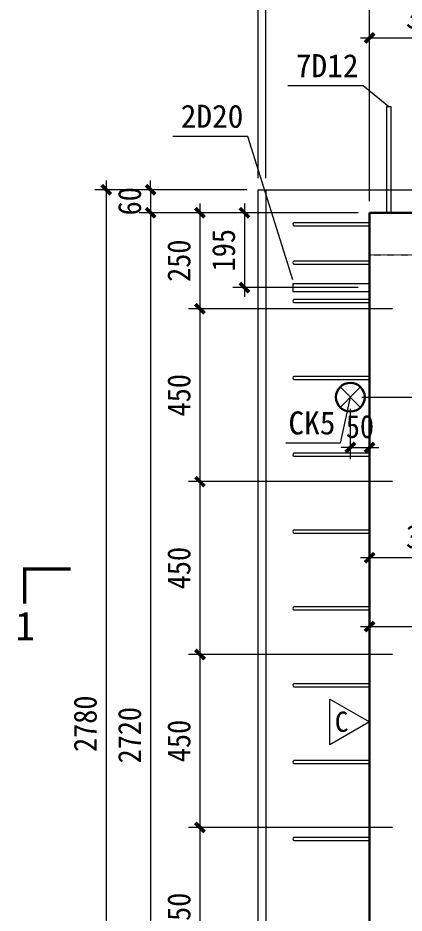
# Model space of a CAD drawing. Header units: millimetres. Extents: x 0 to 12600, y 0 to 8910.
# Drawn here: x 2799 to 3805, y 4652 to 6982 of the extents above; entities that cross this region are included whole.
import ezdxf
from ezdxf.enums import TextEntityAlignment as Align

# ---------------------------------------------------------------- set-up
doc = ezdxf.new("R2010")
doc.units = ezdxf.units.MM
doc.linetypes.add('DOT', pattern=[0.25, 0, -0.25])
doc.linetypes.add('DOTE', pattern=[2.42, 2, -0.2, 0.02, -0.2])
for name, color, linetype, lineweight in [('PUB_DIM', 7, 'Continuous', 15), ('YG-标注', 151, 'Continuous', 15), ('YZ-文字', 4, 'Continuous', 13), ('YZ-符号', 96, 'Continuous', 9), ('文字标注', 7, 'Continuous', 15), ('轮廓线', 2, 'Continuous', 13), ('轮廓线0.15', 91, 'Continuous', 15), ('轴线', 1, 'DOTE', 9)]:
    doc.layers.add(name, color=color, linetype=linetype, lineweight=lineweight)
doc.layers.add('暗柱钢筋', color=7, linetype='Continuous')
doc.layers.add('梁钢筋', color=7, linetype='Continuous')
doc.styles.add('YG-样式 2', font='simhei.ttf')
doc.styles.add('YZ-样式 2', font='simhei.ttf', dxfattribs={"width": 0.9})
doc.styles.add('图签-黑体', font='simhei.ttf')
doc.styles.add('黑体', font='simhei.ttf')
doc.dimstyles.new('YZ-30', dxfattribs={"dimscale": 30, "dimtxt": 2, "dimasz": 0.8, "dimexe": 1, "dimexo": 1, "dimgap": 0.8, "dimtad": 1, "dimdec": 0, "dimzin": 1, "dimdsep": 46, "dimtxsty": 'YZ-样式 2', "dimblk": 'ARCHTICK', "dimcen": 250, "dimdle": 0.8, "dimclrd": 151, "dimclre": 151, "dimclrt": 7, "dimazin": 0, "dimtfac": 1, "dimtdec": 0, "dimtix": 1, "dimtmove": 2, "dimatfit": 2, "dimldrblk": 'ARCHTICK', "dimfxl": 1, "dimlwd": 9, "dimlwe": 9, "dimarcsym": 0})

# ---------------------------------------------------------------- blocks, each defined once
blk = doc.blocks.new('_ArchTick')
at = {"color": 0, "linetype": 'ByBlock', "const_width": 0.4}
blk.add_lwpolyline([(-0.5, -0.5), (0.5, 0.5)], dxfattribs=at)
blk = doc.blocks.new('*D122')
at = {"layer": 'Defpoints', "color": 0, "transparency": 16777216}
for p in [(4145.8, 7083.4), (4145.8, 6555.3), (3715.5, 6475.3)]:
    blk.add_point(p, dxfattribs=at)
at = {"layer": 'YG-标注', "color": 151, "lineweight": 9, "transparency": 16777216}
for p, q in [((3715.5, 6505.3), (3715.5, 7113.4)), ((4145.8, 6585.3), (4145.8, 7113.4)), ((3691.5, 7083.4), (4169.8, 7083.4))]:
    blk.add_line(p, q, dxfattribs=at)
at = {"layer": 'YG-标注', "color": 151, "lineweight": 9, "transparency": 16777216, "xscale": 24, "yscale": 24, "zscale": 24, "rotation": 180}
blk.add_blockref('_ArchTick', (3715.5, 7083.4), dxfattribs=at)
at = {"layer": 'YG-标注', "color": 151, "lineweight": 9, "transparency": 16777216, "xscale": 24, "yscale": 24, "zscale": 24}
blk.add_blockref('_ArchTick', (4145.8, 7083.4), dxfattribs=at)
at = {"layer": 'YG-标注', "color": 7, "transparency": 16777216, "insert": (3930.6, 7137.8), "char_height": 60, "attachment_point": 5, "style": 'YZ-样式 2'}
blk.add_mtext('430', dxfattribs=at)
blk = doc.blocks.new('*D125')
at = {"layer": 'Defpoints', "color": 0, "transparency": 16777216}
for p in [(5125.5, 7212.8), (5125.5, 6835.3), (3715.5, 6475.3)]:
    blk.add_point(p, dxfattribs=at)
at = {"layer": 'YG-标注', "color": 151, "lineweight": 9, "transparency": 16777216}
for p, q in [((3715.5, 6505.3), (3715.5, 7242.8)), ((5125.5, 6865.3), (5125.5, 7242.8)), ((3691.5, 7212.8), (5149.5, 7212.8))]:
    blk.add_line(p, q, dxfattribs=at)
at = {"layer": 'YG-标注', "color": 151, "lineweight": 9, "transparency": 16777216, "xscale": 24, "yscale": 24, "zscale": 24, "rotation": 180}
blk.add_blockref('_ArchTick', (3715.5, 7212.8), dxfattribs=at)
at = {"layer": 'YG-标注', "color": 151, "lineweight": 9, "transparency": 16777216, "xscale": 24, "yscale": 24, "zscale": 24}
blk.add_blockref('_ArchTick', (5125.5, 7212.8), dxfattribs=at)
at = {"layer": 'YG-标注', "color": 7, "transparency": 16777216, "insert": (4420.5, 7267.1), "char_height": 60, "attachment_point": 5, "style": 'YZ-样式 2'}
blk.add_mtext('1410', dxfattribs=at)
blk = doc.blocks.new('*D127')
at = {"layer": 'Defpoints', "color": 0, "transparency": 16777216}
for p in [(3445.5, 7072.1), (3425.5, 6535), (3445.5, 6535)]:
    blk.add_point(p, dxfattribs=at)
at = {"layer": 'YG-标注', "color": 151, "lineweight": 9, "transparency": 16777216}
for p, q in [((3425.5, 6565), (3425.5, 7102.1)), ((3445.5, 6565), (3445.5, 7102.1)), ((3425.5, 7072.1), (3401.5, 7072.1)), ((3425.5, 7072.1), (3445.5, 7072.1)), ((3445.5, 7072.1), (3469.5, 7072.1))]:
    blk.add_line(p, q, dxfattribs=at)
at = {"layer": 'YG-标注', "color": 151, "lineweight": 9, "transparency": 16777216, "xscale": 24, "yscale": 24, "zscale": 24}
blk.add_blockref('_ArchTick', (3425.5, 7072.1), dxfattribs=at)
at = {"layer": 'YG-标注', "color": 151, "lineweight": 9, "transparency": 16777216, "xscale": 24, "yscale": 24, "zscale": 24, "rotation": 180}
blk.add_blockref('_ArchTick', (3445.5, 7072.1), dxfattribs=at)
at = {"layer": 'YG-标注', "color": 7, "transparency": 16777216, "insert": (3435.5, 7126.4), "char_height": 60, "attachment_point": 5, "style": 'YZ-样式 2'}
blk.add_mtext('20', dxfattribs=at)
blk = doc.blocks.new('*D128')
at = {"layer": 'Defpoints', "color": 0, "transparency": 16777216}
for p in [(3425.5, 6535), (3029.4, 3755.3), (3425.5, 3755.3)]:
    blk.add_point(p, dxfattribs=at)
at = {"layer": 'YG-标注', "color": 151, "lineweight": 9, "transparency": 16777216}
for p, q in [((3029.4, 6559), (3029.4, 3731.3)), ((3395.5, 6535), (2999.4, 6535)), ((3395.5, 3755.3), (2999.4, 3755.3))]:
    blk.add_line(p, q, dxfattribs=at)
at = {"layer": 'YG-标注', "color": 151, "lineweight": 9, "transparency": 16777216, "xscale": 24, "yscale": 24, "zscale": 24}
for p, rotation in [((3029.4, 6535), 90), ((3029.4, 3755.3), 270)]:
    blk.add_blockref('_ArchTick', p, dxfattribs=dict(at, rotation=rotation))
at = {"layer": 'YG-标注', "color": 7, "transparency": 16777216, "insert": (2975.1, 5145.1), "char_height": 60, "attachment_point": 5, "rotation": 90, "style": 'YZ-样式 2'}
blk.add_mtext('2780', dxfattribs=at)
blk = doc.blocks.new('*D129')
at = {"layer": 'Defpoints', "color": 0, "transparency": 16777216}
for p in [(3425.5, 6535), (3144.9, 6475.3), (3715.5, 6475.3)]:
    blk.add_point(p, dxfattribs=at)
at = {"layer": 'YG-标注', "color": 151, "lineweight": 9, "transparency": 16777216}
for p, q in [((3144.9, 6535), (3144.9, 6559)), ((3395.5, 6535), (3114.9, 6535)), ((3144.9, 6535), (3144.9, 6475.3)), ((3685.5, 6475.3), (3114.9, 6475.3)), ((3144.9, 6475.3), (3144.9, 6451.3))]:
    blk.add_line(p, q, dxfattribs=at)
at = {"layer": 'YG-标注', "color": 151, "lineweight": 9, "transparency": 16777216, "xscale": 24, "yscale": 24, "zscale": 24}
for p, rotation in [((3144.9, 6535), 270), ((3144.9, 6475.3), 90)]:
    blk.add_blockref('_ArchTick', p, dxfattribs=dict(at, rotation=rotation))
at = {"layer": 'YG-标注', "color": 7, "transparency": 16777216, "insert": (3090.6, 6505.1), "char_height": 60, "attachment_point": 5, "rotation": 90, "style": 'YZ-样式 2'}
blk.add_mtext('60', dxfattribs=at)
blk = doc.blocks.new('*D130')
at = {"layer": 'Defpoints', "color": 0, "transparency": 16777216}
for p in [(3715.5, 6475.3), (3144.9, 3755.3), (3425.5, 3755.3)]:
    blk.add_point(p, dxfattribs=at)
at = {"layer": 'YG-标注', "color": 151, "lineweight": 9, "transparency": 16777216}
for p, q in [((3144.9, 6499.3), (3144.9, 3731.3)), ((3685.5, 6475.3), (3114.9, 6475.3)), ((3395.5, 3755.3), (3114.9, 3755.3))]:
    blk.add_line(p, q, dxfattribs=at)
at = {"layer": 'YG-标注', "color": 151, "lineweight": 9, "transparency": 16777216, "xscale": 24, "yscale": 24, "zscale": 24}
for p, rotation in [((3144.9, 6475.3), 90), ((3144.9, 3755.3), 270)]:
    blk.add_blockref('_ArchTick', p, dxfattribs=dict(at, rotation=rotation))
at = {"layer": 'YG-标注', "color": 7, "transparency": 16777216, "insert": (3090.6, 5115.3), "char_height": 60, "attachment_point": 5, "rotation": 90, "style": 'YZ-样式 2'}
blk.add_mtext('2720', dxfattribs=at)
blk = doc.blocks.new('*D131')
at = {"layer": 'Defpoints', "color": 0, "transparency": 16777216}
for p in [(3715.5, 5925.3), (4015.5, 5925.3), (3715.5, 5577.2)]:
    blk.add_point(p, dxfattribs=at)
at = {"layer": 'YG-标注', "color": 151, "lineweight": 9, "transparency": 16777216}
for p, q in [((3715.5, 5895.3), (3715.5, 5547.2)), ((4015.5, 5895.3), (4015.5, 5547.2)), ((4039.5, 5577.2), (3691.5, 5577.2))]:
    blk.add_line(p, q, dxfattribs=at)
at = {"layer": 'YG-标注', "color": 151, "lineweight": 9, "transparency": 16777216, "xscale": 24, "yscale": 24, "zscale": 24, "rotation": 180}
blk.add_blockref('_ArchTick', (3715.5, 5577.2), dxfattribs=at)
at = {"layer": 'YG-标注', "color": 151, "lineweight": 9, "transparency": 16777216, "xscale": 24, "yscale": 24, "zscale": 24}
blk.add_blockref('_ArchTick', (4015.5, 5577.2), dxfattribs=at)
at = {"layer": 'YG-标注', "color": 7, "transparency": 16777216, "insert": (3865.5, 5631.5), "char_height": 60, "attachment_point": 5, "style": 'YZ-样式 2'}
blk.add_mtext('300', dxfattribs=at)
blk = doc.blocks.new('*D133')
at = {"layer": 'Defpoints', "color": 0, "transparency": 16777216}
for p in [(3715.5, 5441.3), (4265.5, 5398.2), (4265.5, 4735.3)]:
    blk.add_point(p, dxfattribs=at)
at = {"layer": 'YG-标注', "color": 151, "lineweight": 9, "transparency": 16777216}
for p, q in [((3715.5, 5411.3), (3715.5, 5368.2)), ((4265.5, 4765.3), (4265.5, 5428.2)), ((3691.5, 5398.2), (4289.5, 5398.2))]:
    blk.add_line(p, q, dxfattribs=at)
at = {"layer": 'YG-标注', "color": 151, "lineweight": 9, "transparency": 16777216, "xscale": 24, "yscale": 24, "zscale": 24, "rotation": 180}
blk.add_blockref('_ArchTick', (3715.5, 5398.2), dxfattribs=at)
at = {"layer": 'YG-标注', "color": 151, "lineweight": 9, "transparency": 16777216, "xscale": 24, "yscale": 24, "zscale": 24}
blk.add_blockref('_ArchTick', (4265.5, 5398.2), dxfattribs=at)
at = {"layer": 'YG-标注', "color": 7, "transparency": 16777216, "insert": (3940.5, 5452.5), "char_height": 60, "attachment_point": 5, "style": 'YZ-样式 2'}
blk.add_mtext('550', dxfattribs=at)
blk = doc.blocks.new('*D138')
at = {"layer": 'Defpoints', "color": 0, "transparency": 16777216}
for p in [(3715.5, 6475.3), (3389.5, 6280.3), (3715.5, 6280.3)]:
    blk.add_point(p, dxfattribs=at)
at = {"layer": 'YG-标注', "color": 151, "lineweight": 9, "transparency": 16777216}
for p, q in [((3389.5, 6499.3), (3389.5, 6256.3)), ((3685.5, 6475.3), (3359.5, 6475.3)), ((3685.5, 6280.3), (3359.5, 6280.3))]:
    blk.add_line(p, q, dxfattribs=at)
at = {"layer": 'YG-标注', "color": 151, "lineweight": 9, "transparency": 16777216, "xscale": 24, "yscale": 24, "zscale": 24}
for p, rotation in [((3389.5, 6475.3), 90), ((3389.5, 6280.3), 270)]:
    blk.add_blockref('_ArchTick', p, dxfattribs=dict(at, rotation=rotation))
at = {"layer": 'YG-标注', "color": 7, "transparency": 16777216, "insert": (3335.5, 6377.8), "char_height": 60, "attachment_point": 5, "rotation": 90, "style": 'YZ-样式 2'}
blk.add_mtext('195', dxfattribs=at)
blk = doc.blocks.new('*D146')
at = {"layer": 'Defpoints', "color": 0, "transparency": 16777216}
for p in [(3455.5, 6475.3), (3273.6, 6225.3), (3805.5, 6225.3)]:
    blk.add_point(p, dxfattribs=at)
at = {"layer": 'YG-标注', "color": 151, "lineweight": 9, "transparency": 16777216}
for p, q in [((3273.6, 6499.3), (3273.6, 6201.3)), ((3425.5, 6475.3), (3243.6, 6475.3)), ((3775.5, 6225.3), (3243.6, 6225.3))]:
    blk.add_line(p, q, dxfattribs=at)
at = {"layer": 'YG-标注', "color": 151, "lineweight": 9, "transparency": 16777216, "xscale": 24, "yscale": 24, "zscale": 24}
for p, rotation in [((3273.6, 6475.3), 90), ((3273.6, 6225.3), 270)]:
    blk.add_blockref('_ArchTick', p, dxfattribs=dict(at, rotation=rotation))
at = {"layer": 'YG-标注', "color": 7, "transparency": 16777216, "insert": (3219.2, 6350.3), "char_height": 60, "attachment_point": 5, "rotation": 90, "style": 'YZ-样式 2'}
blk.add_mtext('250', dxfattribs=at)
blk = doc.blocks.new('*D147')
at = {"layer": 'Defpoints', "color": 0, "transparency": 16777216}
for p in [(3805.5, 6225.3), (3273.6, 5775.3), (3805.5, 5775.3)]:
    blk.add_point(p, dxfattribs=at)
at = {"layer": 'YG-标注', "color": 151, "lineweight": 9, "transparency": 16777216}
for p, q in [((3273.6, 6249.3), (3273.6, 5751.3)), ((3775.5, 6225.3), (3243.6, 6225.3)), ((3775.5, 5775.3), (3243.6, 5775.3))]:
    blk.add_line(p, q, dxfattribs=at)
at = {"layer": 'YG-标注', "color": 151, "lineweight": 9, "transparency": 16777216, "xscale": 24, "yscale": 24, "zscale": 24}
for p, rotation in [((3273.6, 6225.3), 90), ((3273.6, 5775.3), 270)]:
    blk.add_blockref('_ArchTick', p, dxfattribs=dict(at, rotation=rotation))
at = {"layer": 'YG-标注', "color": 7, "transparency": 16777216, "insert": (3219.2, 6000.3), "char_height": 60, "attachment_point": 5, "rotation": 90, "style": 'YZ-样式 2'}
blk.add_mtext('450', dxfattribs=at)
blk = doc.blocks.new('*D148')
at = {"layer": 'Defpoints', "color": 0, "transparency": 16777216}
for p in [(3805.5, 5775.3), (3273.6, 5325.3), (3805.5, 5325.3)]:
    blk.add_point(p, dxfattribs=at)
at = {"layer": 'YG-标注', "color": 151, "lineweight": 9, "transparency": 16777216}
for p, q in [((3273.6, 5799.3), (3273.6, 5301.3)), ((3775.5, 5775.3), (3243.6, 5775.3)), ((3775.5, 5325.3), (3243.6, 5325.3))]:
    blk.add_line(p, q, dxfattribs=at)
at = {"layer": 'YG-标注', "color": 151, "lineweight": 9, "transparency": 16777216, "xscale": 24, "yscale": 24, "zscale": 24}
for p, rotation in [((3273.6, 5775.3), 90), ((3273.6, 5325.3), 270)]:
    blk.add_blockref('_ArchTick', p, dxfattribs=dict(at, rotation=rotation))
at = {"layer": 'YG-标注', "color": 7, "transparency": 16777216, "insert": (3219.2, 5550.3), "char_height": 60, "attachment_point": 5, "rotation": 90, "style": 'YZ-样式 2'}
blk.add_mtext('450', dxfattribs=at)
blk = doc.blocks.new('*D149')
at = {"layer": 'Defpoints', "color": 0, "transparency": 16777216}
for p in [(3805.5, 5325.3), (3273.6, 4875.3), (3805.5, 4875.3)]:
    blk.add_point(p, dxfattribs=at)
at = {"layer": 'YG-标注', "color": 151, "lineweight": 9, "transparency": 16777216}
for p, q in [((3273.6, 5349.3), (3273.6, 4851.3)), ((3775.5, 5325.3), (3243.6, 5325.3)), ((3775.5, 4875.3), (3243.6, 4875.3))]:
    blk.add_line(p, q, dxfattribs=at)
at = {"layer": 'YG-标注', "color": 151, "lineweight": 9, "transparency": 16777216, "xscale": 24, "yscale": 24, "zscale": 24}
for p, rotation in [((3273.6, 5325.3), 90), ((3273.6, 4875.3), 270)]:
    blk.add_blockref('_ArchTick', p, dxfattribs=dict(at, rotation=rotation))
at = {"layer": 'YG-标注', "color": 7, "transparency": 16777216, "insert": (3219.2, 5100.3), "char_height": 60, "attachment_point": 5, "rotation": 90, "style": 'YZ-样式 2'}
blk.add_mtext('450', dxfattribs=at)
blk = doc.blocks.new('*D150')
at = {"layer": 'Defpoints', "color": 0, "transparency": 16777216}
for p in [(3805.5, 4875.3), (3273.6, 4425.3), (3805.5, 4425.3)]:
    blk.add_point(p, dxfattribs=at)
at = {"layer": 'YG-标注', "color": 151, "lineweight": 9, "transparency": 16777216}
for p, q in [((3273.6, 4899.3), (3273.6, 4401.3)), ((3775.5, 4875.3), (3243.6, 4875.3)), ((3775.5, 4425.3), (3243.6, 4425.3))]:
    blk.add_line(p, q, dxfattribs=at)
at = {"layer": 'YG-标注', "color": 151, "lineweight": 9, "transparency": 16777216, "xscale": 24, "yscale": 24, "zscale": 24}
for p, rotation in [((3273.6, 4875.3), 90), ((3273.6, 4425.3), 270)]:
    blk.add_blockref('_ArchTick', p, dxfattribs=dict(at, rotation=rotation))
at = {"layer": 'YG-标注', "color": 7, "transparency": 16777216, "insert": (3219.2, 4650.3), "char_height": 60, "attachment_point": 5, "rotation": 90, "style": 'YZ-样式 2'}
blk.add_mtext('450', dxfattribs=at)
blk = doc.blocks.new('*D236')
at = {"layer": 'Defpoints', "color": 0, "transparency": 16777216}
for p in [(3715.5, 6475.3), (3957.1, 6475.3), (3665.3, 5995.1)]:
    blk.add_point(p, dxfattribs=at)
at = {"layer": 'YG-标注', "color": 151, "lineweight": 9, "transparency": 16777216}
for p, q in [((3957.1, 5971.1), (3957.1, 6499.3)), ((3745.5, 6475.3), (3987.1, 6475.3)), ((3695.3, 5995.1), (3987.1, 5995.1))]:
    blk.add_line(p, q, dxfattribs=at)
at = {"layer": 'YG-标注', "color": 151, "lineweight": 9, "transparency": 16777216, "xscale": 24, "yscale": 24, "zscale": 24}
for p, rotation in [((3957.1, 6475.3), 90), ((3957.1, 5995.1), 270)]:
    blk.add_blockref('_ArchTick', p, dxfattribs=dict(at, rotation=rotation))
at = {"layer": 'YG-标注', "color": 7, "transparency": 16777216, "insert": (3902.8, 6235.2), "char_height": 60, "attachment_point": 5, "rotation": 90, "style": 'YZ-样式 2'}
blk.add_mtext('480', dxfattribs=at)
blk = doc.blocks.new('*D237')
at = {"layer": 'Defpoints', "color": 0, "transparency": 16777216}
for p in [(3665.3, 5995.1), (3715.5, 5995.1), (3715.5, 5864.2)]:
    blk.add_point(p, dxfattribs=at)
at = {"layer": 'YG-标注', "color": 151, "lineweight": 9, "transparency": 16777216}
for p, q in [((3665.3, 5965.1), (3665.3, 5834.2)), ((3715.5, 5965.1), (3715.5, 5834.2)), ((3665.3, 5864.2), (3641.3, 5864.2)), ((3665.3, 5864.2), (3715.5, 5864.2)), ((3715.5, 5864.2), (3739.5, 5864.2))]:
    blk.add_line(p, q, dxfattribs=at)
at = {"layer": 'YG-标注', "color": 151, "lineweight": 9, "transparency": 16777216, "xscale": 24, "yscale": 24, "zscale": 24}
blk.add_blockref('_ArchTick', (3665.3, 5864.2), dxfattribs=at)
at = {"layer": 'YG-标注', "color": 151, "lineweight": 9, "transparency": 16777216, "xscale": 24, "yscale": 24, "zscale": 24, "rotation": 180}
blk.add_blockref('_ArchTick', (3715.5, 5864.2), dxfattribs=at)
at = {"layer": 'YG-标注', "color": 7, "transparency": 16777216, "insert": (3690.4, 5918.5), "char_height": 60, "attachment_point": 5, "style": 'YZ-样式 2'}
blk.add_mtext('50', dxfattribs=at)
blk = doc.blocks.new('*D258')
at = {"layer": 'Defpoints', "color": 0, "transparency": 16777216}
for p in [(4015.5, 6930.4), (3715.5, 6475.3), (4015.5, 6412.1)]:
    blk.add_point(p, dxfattribs=at)
at = {"layer": 'YG-标注', "color": 151, "lineweight": 9, "transparency": 16777216}
for p, q in [((3715.5, 6505.3), (3715.5, 6960.4)), ((4015.5, 6442.1), (4015.5, 6960.4)), ((3691.5, 6930.4), (4039.5, 6930.4))]:
    blk.add_line(p, q, dxfattribs=at)
at = {"layer": 'YG-标注', "color": 151, "lineweight": 9, "transparency": 16777216, "xscale": 24, "yscale": 24, "zscale": 24, "rotation": 180}
blk.add_blockref('_ArchTick', (3715.5, 6930.4), dxfattribs=at)
at = {"layer": 'YG-标注', "color": 151, "lineweight": 9, "transparency": 16777216, "xscale": 24, "yscale": 24, "zscale": 24}
blk.add_blockref('_ArchTick', (4015.5, 6930.4), dxfattribs=at)
at = {"layer": 'YG-标注', "color": 7, "transparency": 16777216, "insert": (3865.5, 6984.7), "char_height": 60, "attachment_point": 5, "style": 'YZ-样式 2'}
blk.add_mtext('300', dxfattribs=at)

msp = doc.modelspace()

# ---------------------------------------------------------------- linework, layer by layer
at = {"layer": 'PUB_DIM', "color": 1, "const_width": 9}
msp.add_lwpolyline([(2817.2, 5458), (2817.2, 5548), (2937.2, 5548)], dxfattribs=at)
at = {"layer": 'YZ-符号', "color": 1, "lineweight": 15}
for p, q in [((3638.8, 5968.6), (3691.8, 6021.7)), ((3638.8, 6021.7), (3691.8, 5968.6))]:
    msp.add_line(p, q, dxfattribs=at)
at = {"layer": 'YZ-符号'}
for points in [[(3765.5, 6751.3), (3698.5, 6805.3), (3502.7, 6805.3)], [(3515.2, 6300.9), (3398.7, 6673.5), (3202.9, 6673.5)], [(3665.3, 5995.1), (3638.5, 5875.3), (3497.1, 5875.3)]]:
    msp.add_lwpolyline(points, dxfattribs=at)
at = {"layer": 'YZ-符号', "color": 1, "lineweight": 15}
msp.add_lwpolyline([(3612.1, 5209.4), (3715.5, 5149.7), (3612.1, 5090)], close=True, dxfattribs=at)
at = {"layer": '暗柱钢筋', "color": 5, "lineweight": 9, "ltscale": 100}
msp.add_lwpolyline([(3771.5, 6475.3), (3771.5, 6751.3), (3759.5, 6751.3), (3759.5, 6475.3)], dxfattribs=at)
at = {"layer": '暗柱钢筋', "color": 1, "lineweight": 9, "ltscale": 100}
for points in [[(3715.5, 6449.3), (3518.5, 6449.3, 0.780776), (3518.5, 6441.3), (3715.5, 6441.3)], [(3715.5, 6349.3), (3518.5, 6349.3, 0.780776), (3518.5, 6341.3), (3715.5, 6341.3)], [(3715.5, 6249.3), (3518.5, 6249.3, 0.780776), (3518.5, 6241.3), (3715.5, 6241.3)], [(3715.5, 6049.3), (3518.5, 6049.3, 0.780776), (3518.5, 6041.3), (3715.5, 6041.3)], [(3715.5, 5849.3), (3518.5, 5849.3, 0.780776), (3518.5, 5841.3), (3715.5, 5841.3)], [(3715.5, 5649.3), (3518.5, 5649.3, 0.780776), (3518.5, 5641.3), (3715.5, 5641.3)], [(3715.5, 5449.3), (3518.5, 5449.3, 0.780776), (3518.5, 5441.3), (3715.5, 5441.3)], [(3715.5, 5249.3), (3518.5, 5249.3, 0.780776), (3518.5, 5241.3), (3715.5, 5241.3)], [(3715.5, 5049.3), (3518.5, 5049.3, 0.780776), (3518.5, 5041.3), (3715.5, 5041.3)], [(3715.5, 4849.3), (3518.5, 4849.3, 0.780776), (3518.5, 4841.3), (3715.5, 4841.3)]]:
    msp.add_lwpolyline(points, format="xyb", dxfattribs=at)
at = {"layer": '梁钢筋', "color": 6, "lineweight": 9, "ltscale": 100}
msp.add_lwpolyline([(3715.5, 6289.9), (3515.2, 6289.9), (3515.2, 6269.9), (3715.5, 6269.9)], dxfattribs=at)
at = {"layer": '轮廓线', "lineweight": 30}
msp.add_lwpolyline([(3715.5, 6475.3), (7015.5, 6475.3), (7015.5, 3755.3), (3715.5, 3755.3)], close=True, dxfattribs=at)
msp.add_circle((3665.3, 5995.1), 37.5, dxfattribs=at)
at = {"layer": '轮廓线0.15', "color": 3, "lineweight": 15}
for p, q in [((3425.5, 3755.3), (3425.5, 6535)), ((3425.5, 6535), (4735.5, 6535)), ((3445.5, 6535), (3445.5, 3755.3))]:
    msp.add_line(p, q, dxfattribs=at)
at = {"layer": '轴线', "color": 253, "linetype": 'DOT', "lineweight": 15, "ltscale": 0.1}
msp.add_line((3715.5, 6365.3), (7015.5, 6365.3), dxfattribs=at)

# ---------------------------------------------------------------- texts
at = {"layer": 'YZ-文字', "style": '黑体'}
for s, p in [('7D12', (3686.6, 6810.1)), ('2D20', (3386.8, 6678.4)), ('CK5', (3626.6, 5880.1))]:
    msp.add_text(s, height=60, rotation=0, dxfattribs=at).set_placement(p, align=Align.BOTTOM_RIGHT)
at = {"layer": 'YZ-符号', "color": 1, "lineweight": 15, "style": '图签-黑体'}
msp.add_text('C', height=52.5, dxfattribs=at).set_placement((3624.9, 5124.2))
at = {"layer": '文字标注', "style": 'YG-样式 2'}
msp.add_text('1', height=75, dxfattribs=at).set_placement((2818.3, 5362), align=Align.CENTER)

# ---------------------------------------------------------------- dimensions: what is measured, and where the dimension line sits
at = {"layer": 'YG-标注', "color": 3}
for base, p1, p2, picture, middle in [((5125.5, 7212.8), (3715.5, 6475.3), (5125.5, 6835.3), '*D125', (4420.5, 7267.1)), ((4145.8, 7083.4), (3715.5, 6475.3), (4145.8, 6555.3), '*D122', (3930.6, 7137.8)), ((3445.5, 7072.1), (3425.5, 6535), (3445.5, 6535), '*D127', (3435.5, 7126.4)), ((3715.5, 5577.2), (4015.5, 5925.3), (3715.5, 5925.3), '*D131', (3865.5, 5631.5))]:
    dim = msp.add_linear_dim(base=base, p1=p1, p2=p2, dimstyle='YZ-30', override={"dimfxl": 20}, dxfattribs=at)
    dim.commit()
    dim.dimension.update_dxf_attribs({"geometry": picture, "text_midpoint": middle})
at = {"layer": 'YG-标注'}
dim = msp.add_linear_dim(base=(4015.5, 6930.4), p1=(3715.5, 6475.3), p2=(4015.5, 6412.1), dimstyle='YZ-30', dxfattribs=at)
dim.commit()
dim.dimension.update_dxf_attribs({"geometry": '*D258', "text_midpoint": (3865.5, 6984.7)})
at = {"layer": 'YG-标注', "color": 3}
for base, p1, p2, picture, middle in [((3029.4, 3755.3), (3425.5, 6535), (3425.5, 3755.3), '*D128', (2975.1, 5145.1)), ((3144.9, 6475.3), (3425.5, 6535), (3715.5, 6475.3), '*D129', (3090.6, 6505.1)), ((3144.9, 3755.3), (3715.5, 6475.3), (3425.5, 3755.3), '*D130', (3090.6, 5115.3)), ((3273.6, 6225.3), (3455.5, 6475.3), (3805.5, 6225.3), '*D146', (3219.2, 6350.3)), ((3389.5, 6280.3), (3715.5, 6475.3), (3715.5, 6280.3), '*D138', (3335.5, 6377.8)), ((3273.6, 5775.3), (3805.5, 6225.3), (3805.5, 5775.3), '*D147', (3219.2, 6000.3)), ((3273.6, 5325.3), (3805.5, 5775.3), (3805.5, 5325.3), '*D148', (3219.2, 5550.3)), ((3273.6, 4875.3), (3805.5, 5325.3), (3805.5, 4875.3), '*D149', (3219.2, 5100.3)), ((3273.6, 4425.3), (3805.5, 4875.3), (3805.5, 4425.3), '*D150', (3219.2, 4650.3))]:
    dim = msp.add_linear_dim(base=base, p1=p1, p2=p2, angle=90, dimstyle='YZ-30', override={"dimfxl": 20}, dxfattribs=at)
    dim.commit()
    dim.dimension.update_dxf_attribs({"geometry": picture, "text_midpoint": middle})
at = {"layer": 'YG-标注', "color": 0}
dim = msp.add_linear_dim(base=(3957.1, 6475.3), p1=(3665.3, 5995.1), p2=(3715.5, 6475.3), angle=90, dimstyle='YZ-30', override={"dimfxl": 20}, dxfattribs=at)
dim.commit()
dim.dimension.update_dxf_attribs({"geometry": '*D236', "text_midpoint": (3902.8, 6235.2)})
dim = msp.add_linear_dim(base=(3715.5, 5864.2), p1=(3665.3, 5995.1), p2=(3715.5, 5995.1), dimstyle='YZ-30', override={"dimfxl": 20}, dxfattribs=at)
dim.commit()
dim.dimension.update_dxf_attribs({"geometry": '*D237', "text_midpoint": (3690.4, 5918.5)})
at = {"layer": 'YG-标注', "color": 3}
dim = msp.add_linear_dim(base=(4265.5, 5398.2), p1=(3715.5, 5441.3), p2=(4265.5, 4735.3), dimstyle='YZ-30', override={"dimfxl": 20}, dxfattribs=at)
dim.commit()
dim.dimension.update_dxf_attribs({"geometry": '*D133', "text_midpoint": (3940.5, 5452.5), "dimtype": 160})

doc.saveas('drawing.dxf')
